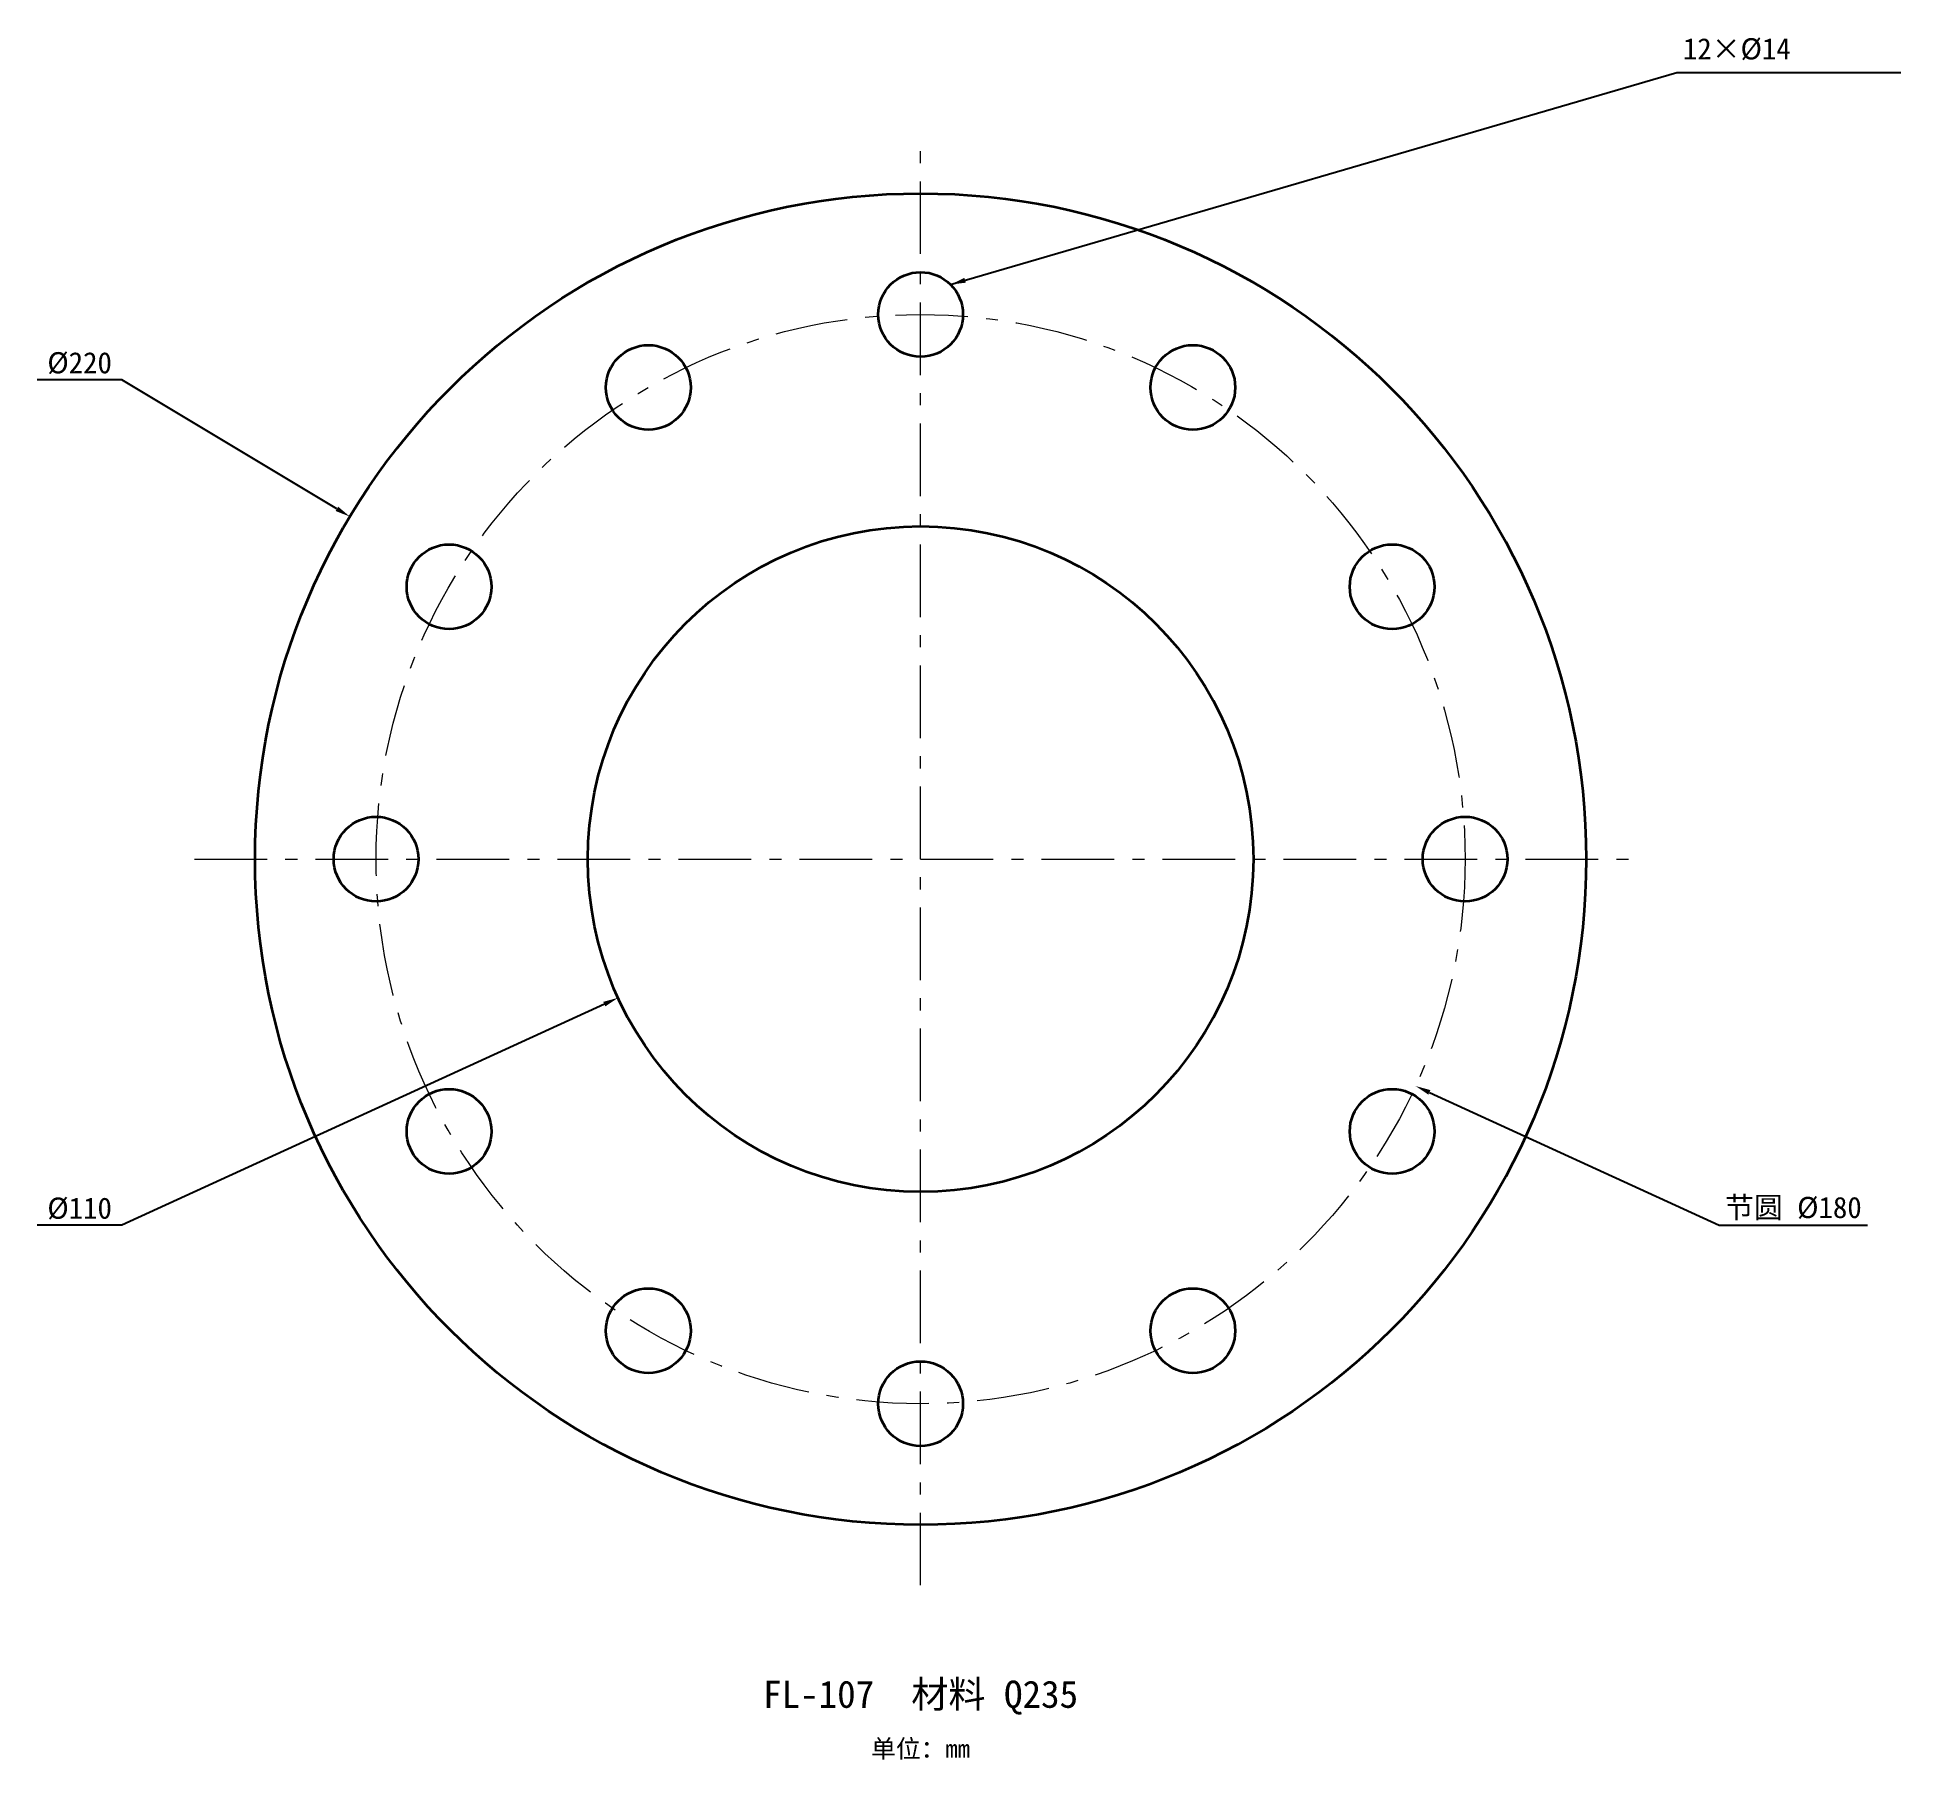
# Model space of a CAD drawing. Header units: millimetres. Extents: x -146 to 162, y -149 to 136.
import ezdxf
from ezdxf.enums import TextEntityAlignment as Align

# ---------------------------------------------------------------- set-up
doc = ezdxf.new("R2010")
doc.units = ezdxf.units.MM
doc.linetypes.add('CENTER', pattern=[20, 12, -3, 2, -3])
for name, color, linetype, lineweight in [('BOLT_HOLES', 7, 'CONTINUOUS', 35), ('BORE', 7, 'CONTINUOUS', 35), ('CENTER', 7, 'CENTER', 18), ('DIMENSIONS', 7, 'CONTINUOUS', 18), ('NOTES', 7, 'CONTINUOUS', 25), ('OUTLINE', 7, 'CONTINUOUS', 35)]:
    doc.layers.add(name, color=color, linetype=linetype, lineweight=lineweight)
doc.styles.add('CN', font='simsun.ttc')
doc.dimstyles.new('FLANGE_DIM', dxfattribs={"dimtxt": 3.5, "dimasz": 2.5, "dimexe": 1.25, "dimexo": 0.625, "dimgap": 1, "dimtad": 1, "dimtih": 1, "dimtoh": 1, "dimdec": 0, "dimtxsty": 'CN', "dimcen": 0, "dimclrd": 7, "dimclre": 7, "dimclrt": 7, "dimazin": 3, "dimtfac": 1, "dimtofl": 0, "dimtmove": 1, "dimatfit": 3})

msp = doc.modelspace()

# ---------------------------------------------------------------- linework, layer by layer
at = {"layer": 'BOLT_HOLES'}
for centre in [(0, 90), (-45, 77.94), (45, 77.94), (-77.94, 45), (77.94, 45), (-90, 0), (90, 0), (-77.94, -45), (77.94, -45), (-45, -77.94), (45, -77.94), (0, -90)]:
    msp.add_circle(centre, 7, dxfattribs=at)
at = {"layer": 'BORE'}
msp.add_circle((0, 0), 55, dxfattribs=at)
at = {"layer": 'CENTER', "linetype": 'CENTER'}
for p, q in [((0, -120), (0, 120)), ((-120, 0), (120, 0))]:
    msp.add_line(p, q, dxfattribs=at)
msp.add_circle((0, 0), 90, dxfattribs=at)
at = {"layer": 'OUTLINE'}
msp.add_circle((0, 0), 110, dxfattribs=at)

# ---------------------------------------------------------------- texts
at = {"layer": 'DIMENSIONS', "insert": (126, 132), "char_height": 3.5, "attachment_point": 7, "style": 'CN'}
msp.add_mtext('12×Ø14', dxfattribs=at)
at = {"layer": 'NOTES', "style": 'CN'}
for s, height, p in [('FL-107  材料 Q235', 4.5, (0, -138)), ('单位：mm', 3, (0, -147))]:
    msp.add_text(s, height=height, dxfattribs=at).set_placement(p, align=Align.MIDDLE_CENTER)

# ---------------------------------------------------------------- dimensions: what is measured, and where the dimension line sits
at = {"layer": 'DIMENSIONS'}
for radius, location in [(110, (-132, 79.2)), (55, (-132, -60.5))]:
    msp.add_diameter_dim(center=(0, 0), radius=radius, location=location, dimstyle='FLANGE_DIM', dxfattribs=at).render()
msp.add_diameter_dim(center=(0, 0), radius=90, location=(132, -60.5), text='节圆 <>', dimstyle='FLANGE_DIM', dxfattribs=at).render()

# ---------------------------------------------------------------- leaders
msp.add_leader([(4.95, 94.95), (125, 130), (162, 130)], dimstyle='FLANGE_DIM', dxfattribs=at)

doc.saveas('drawing.dxf')
